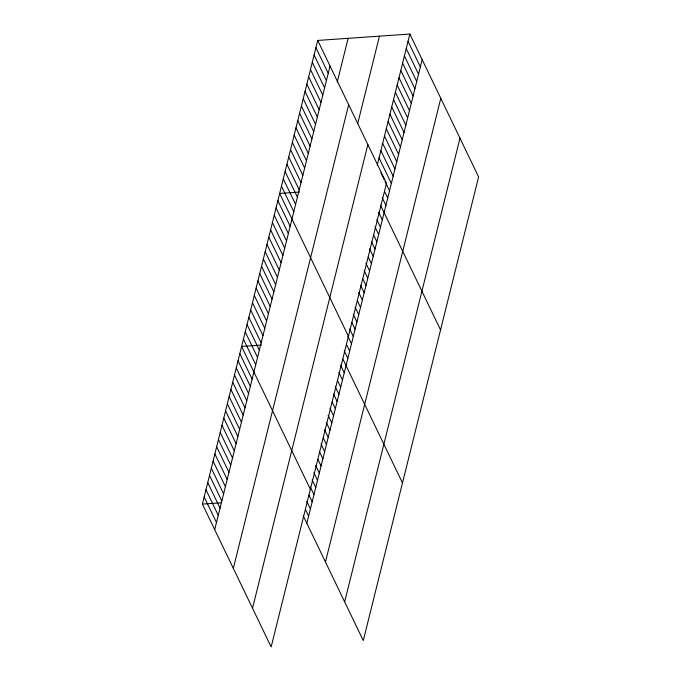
<?xml version="1.0" encoding="UTF-8"?>
<svg xmlns="http://www.w3.org/2000/svg" width="681" height="681" viewBox="0 0 681 681"><rect width="100%" height="100%" fill="white"/><g stroke="black" fill="none" stroke-linecap="round" stroke-linejoin="round"><path stroke-width="1.02" d="M317.721 40.434L386.476 183.291L271.149 646.95L202.393 504.085L317.721 40.434L409.851 34.05L478.607 176.915L363.279 640.566L303.19 515.713M214.702 529.673L330.038 66.014M337.248 82.043L348.127 38.323M233.328 568.371L348.663 104.712M357.704 123.584L379.453 36.153M252.523 608.244L367.851 144.593M377.231 165.202L409.851 34.05M306.833 523.289L422.16 59.63M325.458 561.995L440.794 98.336M344.654 601.868L459.981 138.209M299.614 192.059L279.661 193.438L348.417 336.303M261.555 345.063L241.602 346.442L310.357 489.307M202.393 504.085L221.393 502.774M408.038 41.337L420.356 66.917M406.225 48.623L418.543 74.203M404.412 55.91L416.729 81.49M402.599 63.197L414.916 88.777M400.794 70.483L413.103 96.064M398.981 77.77L411.29 103.35M397.168 85.048L409.477 110.637M395.355 92.335L407.664 117.924M393.541 99.622L405.85 125.21M391.728 106.908L404.037 132.497M389.915 114.195L402.233 139.775M388.102 121.482L400.419 147.062M386.289 128.769L398.606 154.349M384.476 136.055L396.793 161.635M382.671 143.342L394.98 168.922M380.858 150.629L393.167 176.209M379.045 157.915L391.354 183.495M380.875 172.778L384.067 179.409M384.978 181.308L389.541 190.782M315.907 47.713L328.225 73.301M384.535 191.438L387.727 198.069M314.094 54.999L326.412 80.588M382.271 197.771L385.914 205.356M312.29 62.286L324.599 87.875M380.458 205.058L440.547 329.919M310.476 69.573L322.785 95.161M378.645 212.344L382.296 219.929M308.663 76.859L320.972 102.439M376.831 219.631L380.483 227.216M306.85 84.146L319.159 109.726M375.018 226.918L378.67 234.494M305.037 91.433L317.346 117.013M373.665 235.149L376.857 241.781M303.224 98.719L315.533 124.3M371.392 241.491L375.044 249.067M301.411 106.006L313.728 131.586M369.587 248.778L373.231 256.354M299.597 113.293L311.915 138.873M368.225 257.009L371.417 263.641M297.784 120.58L310.102 146.16M365.961 263.351L369.604 270.927M295.971 127.866L308.289 153.446M364.148 270.638L367.791 278.214M294.166 135.153L306.476 160.733M362.786 278.87L365.978 285.501M292.353 142.431L304.662 168.02M360.521 285.203L364.173 292.787M290.54 149.718L302.849 175.306M358.708 292.49L362.36 300.074M288.727 157.005L301.036 182.593M357.355 300.73L360.547 307.361M286.914 164.291L299.223 189.88M355.082 307.063L358.734 314.648M285.101 171.578L297.41 197.158M353.269 314.35L356.921 321.934M283.287 178.865L295.605 204.445M351.915 322.581L355.107 329.212M281.474 186.151L293.792 211.731M349.651 328.923L353.294 336.499M347.838 336.21L351.481 343.786M277.848 200.725L290.166 226.305M346.476 344.441L349.668 351.073M276.043 208.011L288.352 233.592M344.211 350.783L347.855 358.359M274.23 215.298L286.539 240.878M342.858 359.015L402.488 482.923M272.417 222.585L284.726 248.165M340.619 365.229L344.263 372.813M270.604 229.863L282.913 255.452M338.832 372.396L342.483 379.981M268.791 237.15L281.1 262.738M337.504 380.509L340.696 387.14M266.978 244.436L279.287 270.025M335.265 386.731L338.917 394.308M265.164 251.723L277.473 277.312M333.486 393.89L337.138 401.475M263.351 259.01L275.669 284.598M332.158 402.011L335.35 408.643M329.919 408.225L333.571 415.802M261.538 266.297L273.856 291.877M328.14 415.393L331.783 422.969M259.725 273.583L272.042 299.163M326.361 422.56L330.004 430.137M257.92 280.87L270.229 306.45M324.573 429.72L328.225 437.304M256.107 288.157L268.416 313.737M323.245 437.832L326.437 444.472M254.294 295.443L266.603 321.023M321.006 444.055L324.658 451.631M252.481 302.73L264.79 328.31M319.227 451.222L322.879 458.798M250.668 310.017L262.977 335.597M317.899 459.334L321.091 465.966M248.854 317.303L261.163 342.883M315.661 465.549L319.312 473.133M247.041 324.582L259.35 350.17M313.881 472.716L317.525 480.292M245.228 331.868L257.546 357.457M312.094 479.884L315.746 487.46M243.415 339.155L255.733 364.744M310.315 487.051L313.967 494.627M308.987 495.164L312.179 501.795M239.823 353.609L252.132 379.189M306.748 501.378L310.4 508.962M238.044 360.777L250.353 386.357M305.42 509.49L308.612 516.121M236.256 367.944L248.574 393.524M234.477 375.103L246.786 400.692M232.689 382.271L245.007 407.851M230.91 389.438L243.219 415.018M229.131 396.606L241.44 422.186M227.343 403.765L239.661 429.353M225.564 410.932L237.873 436.521M223.785 418.1L236.094 443.68M221.997 425.267L234.315 450.848M220.218 432.435L232.527 458.015M218.431 439.594L230.748 465.183M216.652 446.762L228.961 472.342M214.873 453.929L227.182 479.509M213.085 461.097L225.402 486.677M211.306 468.256L223.615 493.844M209.518 475.423L221.836 501.012M207.739 482.591L220.048 508.171M205.96 489.758L218.269 515.338M204.172 496.926L216.49 522.506"/></g></svg>
